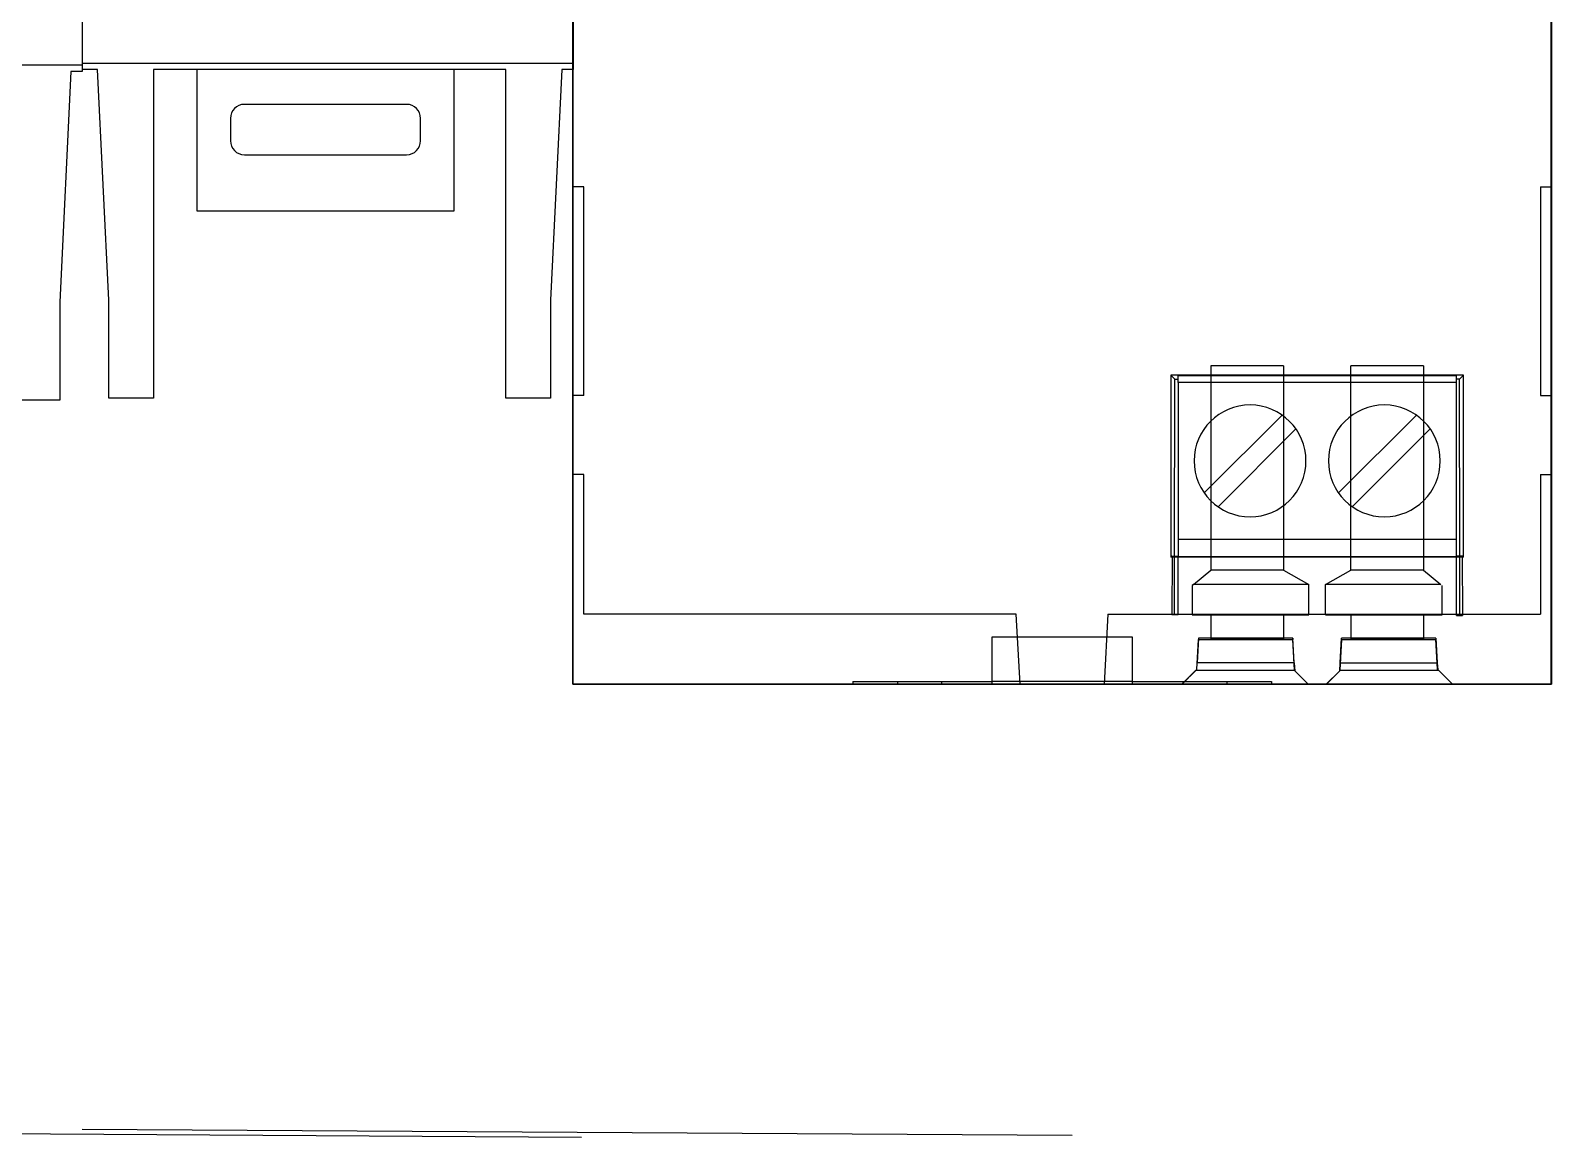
# Model space of a CAD drawing. Header units: inches. Extents: x -13.2 to 36, y -6.6 to 12.8.
# Drawn here: x 23.113 to 25.254, y -0.282 to 1.276 of the extents above; entities that cross this region are included whole.
import ezdxf

# ---------------------------------------------------------------- set-up
doc = ezdxf.new("R2010")
doc.units = ezdxf.units.IN
doc.header["$MEASUREMENT"] = 0
for name, color, linetype in [('Duct', 3, 'Continuous'), ('MAIN-1', 7, 'Continuous'), ('MAIN-2', 7, 'Continuous'), ('PSYMS', 7, 'Continuous'), ('SYMS', 7, 'Continuous')]:
    doc.layers.add(name, color=color, linetype=linetype)

# ---------------------------------------------------------------- blocks, each defined once
blk = doc.blocks.new('FP_FAZ-xxx-1-NA')
for p, q in [((0, 1.6142), (0, -1.5945)), ((0.691, -0.0948), (0.691, -1.5945)), ((0.691, -1.586), (0, -1.586)), ((0.0217, -1.5945), (0, -1.5945)), ((0.0374, -1.9192), (0.0217, -1.5945)), ((0.1004, -1.5945), (0.1004, -2.0571)), ((0.5965, -1.5945), (0.1004, -1.5945)), ((0.1614, -1.5945), (0.1614, -1.7933)), ((0.5236, -1.7933), (0.5236, -1.5945)), ((0.5965, -2.0571), (0.5965, -1.5945)), ((0.6752, -1.5945), (0.6595, -1.9192)), ((0.691, -1.5945), (0.6752, -1.5945)), ((0.4567, -1.6437), (0.2284, -1.6437)), ((0.2087, -1.6634), (0.2087, -1.6949)), ((0.4764, -1.6949), (0.4764, -1.6634)), ((0.2284, -1.7146), (0.4567, -1.7146)), ((0.1614, -1.7933), (0.5236, -1.7933)), ((0.0374, -2.0571), (0.0374, -1.9192)), ((0.6595, -1.9192), (0.6595, -2.0571)), ((0.1004, -2.0571), (0.0374, -2.0571)), ((0.6595, -2.0571), (0.5965, -2.0571))]:
    blk.add_line(p, q)
for centre, start, end in [((0.2284, -1.6634), 90, 180), ((0.4567, -1.6634), 0, 90), ((0.2284, -1.6949), 180, 270), ((0.4567, -1.6949), 270, 0)]:
    blk.add_arc(centre, 0.0197, start, end)
at = {"layer": 'Duct'}
blk.add_line((1.3937, -3.0945), (0, -3.086), dxfattribs=at)
blk = doc.blocks.new('11104663')
at = {"layer": 'MAIN-1'}
for p, q in [((-0.01, 62.3658), (-0.01, 67.4839)), ((1.368, 67.4839), (1.368, 62.3658)), ((-0.0096, 63.7298), (-0.0096, 62.3662)), ((1.3676, 62.3662), (1.3676, 63.7298)), ((0.8322, 62.8008), (0.8378, 62.7952)), ((0.8322, 62.8008), (0.8322, 62.5446)), ((1.2439, 62.8008), (0.8322, 62.8008)), ((0.8373, 62.5462), (0.8378, 62.7952)), ((0.8378, 62.7952), (0.8422, 62.7952)), ((0.8422, 62.8002), (1.2339, 62.8002)), ((0.8422, 62.7902), (0.8422, 62.8002)), ((1.2339, 62.7902), (0.8422, 62.7902)), ((0.8422, 62.7902), (0.8422, 62.5697)), ((1.2339, 62.7902), (1.2339, 62.8002)), ((1.2383, 62.7952), (1.2339, 62.7952)), ((1.2339, 62.5697), (1.2339, 62.7902)), ((1.2383, 62.7952), (1.2439, 62.8008)), ((1.2388, 62.5462), (1.2383, 62.7952)), ((1.2439, 62.5446), (1.2439, 62.8008)), ((0.879, 62.6349), (0.9886, 62.7445)), ((1.068, 62.6349), (1.1776, 62.7445)), ((1.0081, 62.7251), (0.8985, 62.6154)), ((1.1971, 62.7251), (1.0874, 62.6154)), ((0.8422, 62.5697), (0.8422, 62.545)), ((0.8422, 62.5697), (1.2339, 62.5697)), ((1.2339, 62.545), (1.2339, 62.5697)), ((0.8338, 62.5462), (0.8322, 62.5446)), ((1.2439, 62.5446), (0.8322, 62.5446)), ((0.8338, 62.5462), (0.8422, 62.5462)), ((1.2339, 62.545), (0.8422, 62.545)), ((1.2423, 62.5462), (1.2339, 62.5462)), ((1.2439, 62.5446), (1.2423, 62.5462)), ((-0.01, 62.3658), (1.368, 62.3658)), ((-0.0096, 62.3662), (1.3676, 62.3662))]:
    blk.add_line(p, q, dxfattribs=at)
for centre, start, end in [((0.9435, 62.68), 90, 270), ((0.9435, 62.68), 270, 90), ((1.1325, 62.68), 90, 270), ((1.1325, 62.68), 270, 90)]:
    blk.add_arc(centre, 0.0787, start, end, dxfattribs=at)
at = {"layer": 'MAIN-2'}
for p, q in [((-0.01, 63.0658), (-0.01, 63.0658)), ((-0.01, 63.0658), (-0.01, 63.0658)), ((0.0057, 63.0658), (-0.01, 63.0658)), ((-0.01, 63.0658), (-0.01, 63.0658)), ((-0.01, 63.0658), (-0.01, 63.0658)), ((-0.01, 63.0658), (-0.01, 63.0658)), ((-0.01, 63.0658), (-0.01, 63.0658)), ((-0.01, 63.0658), (-0.01, 63.0658)), ((-0.01, 63.0658), (-0.01, 63.0658)), ((-0.01, 63.0658), (-0.01, 63.0658)), ((-0.01, 63.0658), (-0.01, 63.0658)), ((-0.01, 63.0658), (-0.01, 63.0658)), ((-0.01, 63.0658), (-0.01, 63.0658)), ((-0.01, 63.0658), (-0.01, 63.0658)), ((-0.01, 63.0658), (-0.01, 63.0658)), ((-0.01, 63.0658), (-0.01, 63.0658)), ((-0.01, 63.0658), (-0.01, 63.0658)), ((-0.01, 63.0658), (-0.01, 63.0658)), ((-0.01, 63.0658), (-0.01, 63.0658)), ((0.0057, 63.0658), (0.0057, 63.0658)), ((0.0057, 62.7722), (0.0057, 63.0658)), ((0.0057, 63.0658), (0.0057, 63.0658)), ((0.0057, 63.0658), (0.0057, 63.0658)), ((0.0057, 63.0658), (0.0057, 63.0658)), ((0.0057, 63.0658), (0.0057, 63.0658)), ((0.0057, 63.0658), (0.0057, 63.0658)), ((0.0057, 63.0658), (0.0057, 63.0658)), ((0.0057, 63.0658), (0.0057, 63.0658)), ((0.0057, 63.0658), (0.0057, 63.0658)), ((0.0057, 63.0658), (0.0057, 63.0658)), ((0.0057, 63.0658), (0.0057, 63.0658)), ((0.0057, 63.0658), (0.0057, 63.0658)), ((0.0057, 63.0658), (0.0057, 63.0658)), ((0.0057, 63.0658), (0.0057, 63.0658)), ((0.0057, 62.7722), (0.0057, 63.0658)), ((0.0057, 63.0658), (0.0057, 63.0658)), ((0.0057, 63.0658), (0.0057, 63.0658)), ((0.0057, 63.0658), (0.0057, 63.0658)), ((0.0057, 63.0658), (0.0057, 63.0658)), ((1.3522, 63.0658), (1.3522, 63.0658)), ((1.3522, 63.0658), (1.3522, 63.0658)), ((1.3522, 63.0658), (1.3522, 63.0658)), ((1.3522, 63.0658), (1.3522, 63.0658)), ((1.3522, 63.0658), (1.3522, 63.0658)), ((1.3522, 63.0658), (1.3522, 62.7722)), ((1.3522, 63.0658), (1.3522, 63.0658)), ((1.3522, 63.0658), (1.3522, 63.0658)), ((1.3522, 63.0658), (1.3522, 63.0658)), ((1.3522, 63.0658), (1.368, 63.0658)), ((1.3522, 63.0658), (1.3522, 62.7722)), ((1.3522, 63.0658), (1.3522, 63.0658)), ((1.3522, 63.0658), (1.3522, 63.0658)), ((1.3522, 63.0658), (1.3522, 63.0658)), ((1.3522, 63.0658), (1.3522, 63.0658)), ((1.3522, 63.0658), (1.3522, 63.0658)), ((1.3522, 63.0658), (1.3522, 63.0658)), ((1.3522, 63.0658), (1.3522, 63.0658)), ((1.3522, 63.0658), (1.3522, 63.0658)), ((1.3522, 63.0658), (1.3522, 63.0658)), ((1.3522, 63.0658), (1.3522, 63.0658)), ((1.368, 63.0658), (1.368, 63.0658)), ((1.368, 63.0658), (1.368, 63.0658)), ((1.368, 63.0658), (1.368, 63.0658)), ((1.368, 63.0658), (1.368, 63.0658)), ((1.368, 63.0658), (1.368, 63.0658)), ((1.368, 63.0658), (1.368, 63.0658)), ((1.368, 63.0658), (1.368, 63.0658)), ((1.368, 63.0658), (1.368, 63.0658)), ((1.368, 63.0658), (1.368, 63.0658)), ((1.368, 63.0658), (1.368, 63.0658)), ((1.368, 63.0658), (1.368, 63.0658)), ((1.368, 63.0658), (1.368, 63.0658)), ((1.368, 63.0658), (1.368, 63.0658)), ((1.368, 63.0658), (1.368, 63.0658)), ((1.368, 63.0658), (1.368, 63.0658)), ((1.368, 63.0658), (1.368, 63.0658)), ((1.368, 63.0658), (1.368, 63.0658)), ((1.368, 63.0658), (1.368, 63.0658)), ((0.8884, 62.8138), (0.8884, 62.8138)), ((0.9908, 62.8138), (0.8884, 62.8138)), ((0.8884, 62.8138), (0.8884, 62.5264)), ((0.9908, 62.8138), (0.9908, 62.8138)), ((0.9908, 62.8138), (0.9908, 62.5264)), ((1.0853, 62.8138), (1.0853, 62.8138)), ((1.1876, 62.8138), (1.0853, 62.8138)), ((1.0853, 62.5264), (1.0853, 62.8138)), ((1.1876, 62.8138), (1.1876, 62.8138)), ((1.1876, 62.8138), (1.1876, 62.5264)), ((0.8422, 62.7902), (0.8422, 62.7902)), ((1.2339, 62.7902), (1.2339, 62.7902)), ((0.0057, 62.7722), (-0.01, 62.7722)), ((-0.01, 62.7722), (-0.01, 62.7722)), ((-0.01, 62.7722), (-0.01, 62.7722)), ((-0.01, 62.7722), (-0.01, 62.7722)), ((-0.01, 62.7722), (-0.01, 62.7722)), ((-0.01, 62.7722), (-0.01, 62.7722)), ((-0.01, 62.7722), (-0.01, 62.7722)), ((-0.01, 62.7722), (-0.01, 62.7722)), ((-0.01, 62.7722), (-0.01, 62.7722)), ((-0.01, 62.7722), (-0.01, 62.7722)), ((-0.01, 62.7722), (-0.01, 62.7722)), ((-0.01, 62.7722), (-0.01, 62.7722)), ((-0.01, 62.7722), (-0.01, 62.7722)), ((-0.01, 62.7722), (-0.01, 62.7722)), ((-0.01, 62.7722), (-0.01, 62.7722)), ((-0.01, 62.7722), (-0.01, 62.7722)), ((-0.01, 62.7722), (-0.01, 62.7722)), ((-0.01, 62.7722), (-0.01, 62.7722)), ((-0.01, 62.7722), (-0.01, 62.7722)), ((0.0057, 62.7722), (0.0057, 62.7722)), ((0.0057, 62.7722), (0.0057, 62.7722)), ((0.0057, 62.7722), (0.0057, 62.7722)), ((0.0057, 62.7722), (0.0057, 62.7722)), ((0.0057, 62.7722), (0.0057, 62.7722)), ((0.0057, 62.7722), (0.0057, 62.7722)), ((0.0057, 62.7722), (0.0057, 62.7722)), ((0.0057, 62.7722), (0.0057, 62.7722)), ((0.0057, 62.7722), (0.0057, 62.7722)), ((0.0057, 62.7722), (0.0057, 62.7722)), ((0.0057, 62.7722), (0.0057, 62.7722)), ((0.0057, 62.7722), (0.0057, 62.7722)), ((0.0057, 62.7722), (0.0057, 62.7722)), ((0.0057, 62.7722), (0.0057, 62.7722)), ((0.0057, 62.7722), (0.0057, 62.7722)), ((0.0057, 62.7722), (0.0057, 62.7722)), ((0.0057, 62.7722), (0.0057, 62.7722)), ((0.0057, 62.7722), (0.0057, 62.7722)), ((1.3522, 62.7722), (1.3522, 62.7722)), ((1.3522, 62.7722), (1.3522, 62.7722)), ((1.3522, 62.7722), (1.3522, 62.7722)), ((1.3522, 62.7722), (1.3522, 62.7722)), ((1.3522, 62.7722), (1.3522, 62.7722)), ((1.3522, 62.7722), (1.3522, 62.7722)), ((1.3522, 62.7722), (1.3522, 62.7722)), ((1.3522, 62.7722), (1.368, 62.7722)), ((1.3522, 62.7722), (1.3522, 62.7722)), ((1.3522, 62.7722), (1.3522, 62.7722)), ((1.3522, 62.7722), (1.3522, 62.7722)), ((1.3522, 62.7722), (1.3522, 62.7722)), ((1.3522, 62.7722), (1.3522, 62.7722)), ((1.3522, 62.7722), (1.3522, 62.7722)), ((1.3522, 62.7722), (1.3522, 62.7722)), ((1.3522, 62.7722), (1.3522, 62.7722)), ((1.3522, 62.7722), (1.3522, 62.7722)), ((1.3522, 62.7722), (1.3522, 62.7722)), ((1.3522, 62.7722), (1.3522, 62.7722)), ((1.368, 62.7722), (1.368, 62.7722)), ((1.368, 62.7722), (1.368, 62.7722)), ((1.368, 62.7722), (1.368, 62.7722)), ((1.368, 62.7722), (1.368, 62.7722)), ((1.368, 62.7722), (1.368, 62.7722)), ((1.368, 62.7722), (1.368, 62.7722)), ((1.368, 62.7722), (1.368, 62.7722)), ((1.368, 62.7722), (1.368, 62.7722)), ((1.368, 62.7722), (1.368, 62.7722)), ((1.368, 62.7722), (1.368, 62.7722)), ((1.368, 62.7722), (1.368, 62.7722)), ((1.368, 62.7722), (1.368, 62.7722)), ((1.368, 62.7722), (1.368, 62.7722)), ((1.368, 62.7722), (1.368, 62.7722)), ((1.368, 62.7722), (1.368, 62.7722)), ((1.368, 62.7722), (1.368, 62.7722)), ((1.368, 62.7722), (1.368, 62.7722)), ((1.368, 62.7722), (1.368, 62.7722)), ((0.9435, 62.7587), (0.9435, 62.7587)), ((0.9886, 62.7445), (0.9886, 62.7445)), ((1.1325, 62.7587), (1.1325, 62.7587)), ((1.1776, 62.7445), (1.1776, 62.7445)), ((1.0081, 62.7251), (1.0081, 62.7251)), ((1.1971, 62.7251), (1.1971, 62.7251)), ((-0.01, 62.6611), (-0.01, 62.6611)), ((-0.01, 62.6611), (-0.01, 62.6611)), ((-0.01, 62.6611), (-0.01, 62.6611)), ((-0.01, 62.6611), (-0.01, 62.6611)), ((-0.01, 62.6611), (-0.01, 62.6611)), ((-0.01, 62.6611), (-0.01, 62.6611)), ((-0.01, 62.6611), (-0.01, 62.6611)), ((-0.01, 62.6611), (-0.01, 62.6611)), ((-0.01, 62.6611), (-0.01, 62.6611)), ((-0.01, 62.6611), (-0.01, 62.6611)), ((-0.01, 62.6611), (-0.01, 62.6611)), ((-0.01, 62.6611), (-0.01, 62.6611)), ((-0.01, 62.6611), (-0.01, 62.6611)), ((-0.01, 62.6611), (-0.01, 62.6611)), ((-0.01, 62.6611), (-0.01, 62.6611)), ((-0.01, 62.6611), (-0.01, 62.6611)), ((-0.01, 62.6611), (-0.01, 62.6611)), ((-0.01, 62.6611), (-0.01, 62.6611)), ((-0.01, 62.6611), (-0.01, 62.6611)), ((0.0057, 62.6611), (-0.01, 62.6611)), ((0.0057, 62.6611), (0.0057, 62.6611)), ((0.0057, 62.6611), (0.0057, 62.6611)), ((0.0057, 62.6611), (0.0057, 62.6611)), ((0.0057, 62.6611), (0.0057, 62.6611)), ((0.0057, 62.6611), (0.0057, 62.6611)), ((0.0057, 62.6611), (0.0057, 62.6611)), ((0.0057, 62.6611), (0.0057, 62.6611)), ((0.0057, 62.6611), (0.0057, 62.6611)), ((0.0057, 62.6611), (0.0057, 62.6611)), ((0.0057, 62.6611), (0.0057, 62.6611)), ((0.0057, 62.6611), (0.0057, 62.6611)), ((0.0057, 62.6611), (0.0057, 62.6611)), ((0.0057, 62.6611), (0.0057, 62.6611)), ((0.0057, 62.6611), (0.0057, 62.6611)), ((0.0057, 62.6611), (0.0057, 62.6611)), ((0.0057, 62.6611), (0.0057, 62.6611)), ((0.0057, 62.6611), (0.0057, 62.6611)), ((0.0057, 62.6611), (0.0057, 62.6611)), ((0.0057, 62.6611), (0.0057, 62.6611)), ((0.0057, 62.4643), (0.0057, 62.6611)), ((1.3522, 62.6611), (1.3522, 62.6611)), ((1.3522, 62.6611), (1.3522, 62.6611)), ((1.3522, 62.6611), (1.3522, 62.6611)), ((1.3522, 62.6611), (1.3522, 62.6611)), ((1.3522, 62.6611), (1.3522, 62.6611)), ((1.3522, 62.6611), (1.3522, 62.6611)), ((1.3522, 62.6611), (1.3522, 62.6611)), ((1.3522, 62.6611), (1.3522, 62.6611)), ((1.3522, 62.6611), (1.3522, 62.6611)), ((1.3522, 62.6611), (1.3522, 62.6611)), ((1.3522, 62.6611), (1.3522, 62.6611)), ((1.3522, 62.6611), (1.3522, 62.6611)), ((1.3522, 62.6611), (1.3522, 62.6611)), ((1.3522, 62.6611), (1.3522, 62.6611)), ((1.3522, 62.6611), (1.3522, 62.6611)), ((1.3522, 62.6611), (1.3522, 62.6611)), ((1.3522, 62.6611), (1.3522, 62.6611)), ((1.3522, 62.6611), (1.3522, 62.6611)), ((1.3522, 62.6611), (1.3522, 62.6611)), ((1.3522, 62.6611), (1.3522, 62.4643)), ((1.3522, 62.6611), (1.368, 62.6611)), ((1.368, 62.6611), (1.368, 62.6611)), ((1.368, 62.6611), (1.368, 62.6611)), ((1.368, 62.6611), (1.368, 62.6611)), ((1.368, 62.6611), (1.368, 62.6611)), ((1.368, 62.6611), (1.368, 62.6611)), ((1.368, 62.6611), (1.368, 62.6611)), ((1.368, 62.6611), (1.368, 62.6611)), ((1.368, 62.6611), (1.368, 62.6611)), ((1.368, 62.6611), (1.368, 62.6611)), ((1.368, 62.6611), (1.368, 62.6611)), ((1.368, 62.6611), (1.368, 62.6611)), ((1.368, 62.6611), (1.368, 62.6611)), ((1.368, 62.6611), (1.368, 62.6611)), ((1.368, 62.6611), (1.368, 62.6611)), ((1.368, 62.6611), (1.368, 62.6611)), ((1.368, 62.6611), (1.368, 62.6611)), ((1.368, 62.6611), (1.368, 62.6611)), ((1.368, 62.6611), (1.368, 62.6611)), ((1.368, 62.6611), (1.368, 62.6611)), ((0.879, 62.6349), (0.879, 62.6349)), ((1.068, 62.6349), (1.068, 62.6349)), ((0.8985, 62.6154), (0.8985, 62.6154)), ((1.0874, 62.6154), (1.0874, 62.6154)), ((0.9435, 62.6012), (0.9435, 62.6012)), ((1.1325, 62.6012), (1.1325, 62.6012)), ((0.8422, 62.5697), (0.8422, 62.5697)), ((1.2339, 62.5697), (1.2339, 62.5697)), ((0.8338, 62.5462), (0.8336, 62.4634)), ((0.8371, 62.4634), (0.8373, 62.5462)), ((0.8422, 62.4634), (0.8422, 62.545)), ((1.2339, 62.4626), (1.2339, 62.545)), ((1.239, 62.4626), (1.2388, 62.5462)), ((1.2423, 62.5462), (1.2425, 62.4626)), ((0.864, 62.506), (0.8622, 62.5045)), ((0.864, 62.506), (0.8884, 62.5264)), ((1.0262, 62.506), (0.864, 62.506)), ((0.9908, 62.5264), (0.8884, 62.5264)), ((0.9908, 62.5264), (0.8884, 62.5264)), ((0.8884, 62.5264), (0.8884, 62.5264)), ((0.8884, 62.5264), (0.8884, 62.5264)), ((0.9908, 62.5264), (0.9908, 62.5264)), ((0.9908, 62.5264), (0.9908, 62.5264)), ((0.9908, 62.5264), (1.0262, 62.506)), ((1.0262, 62.506), (1.0262, 62.506)), ((1.0262, 62.4634), (1.0262, 62.506)), ((1.0498, 62.506), (1.0853, 62.5264)), ((1.212, 62.506), (1.0498, 62.506)), ((1.0498, 62.4634), (1.0498, 62.506)), ((1.0498, 62.506), (1.0498, 62.506)), ((1.1876, 62.5264), (1.0853, 62.5264)), ((1.1876, 62.5264), (1.0853, 62.5264)), ((1.0853, 62.5264), (1.0853, 62.5264)), ((1.0853, 62.5264), (1.0853, 62.5264)), ((1.1876, 62.5264), (1.1876, 62.5264)), ((1.1876, 62.5264), (1.1876, 62.5264)), ((1.1876, 62.5264), (1.212, 62.506)), ((0.8622, 62.5045), (0.8622, 62.5045)), ((0.8622, 62.5045), (0.8622, 62.4634)), ((1.2138, 62.5045), (1.2138, 62.5045)), ((1.2138, 62.4634), (1.2138, 62.5045)), ((0.0057, 62.4643), (0.0057, 62.4643)), ((0.0057, 62.4643), (0.0057, 62.4643)), ((0.0057, 62.4643), (0.0057, 62.4643)), ((0.0057, 62.4643), (0.0057, 62.4643)), ((0.0057, 62.4643), (0.0057, 62.4643)), ((0.0057, 62.4643), (0.0057, 62.4643)), ((0.0057, 62.4643), (0.0057, 62.4643)), ((0.0057, 62.4643), (0.0057, 62.4643)), ((0.0057, 62.4643), (0.0057, 62.4643)), ((0.0057, 62.4643), (0.0057, 62.4643)), ((0.0057, 62.4643), (0.0057, 62.4643)), ((0.0057, 62.4643), (0.0057, 62.4643)), ((0.0057, 62.4643), (0.0057, 62.4643)), ((0.0057, 62.4643), (0.0057, 62.4643)), ((0.0057, 62.4643), (0.0057, 62.4643)), ((0.0057, 62.4643), (0.0057, 62.4643)), ((0.0057, 62.4643), (0.0057, 62.4643)), ((0.0057, 62.4643), (0.0057, 62.4643)), ((0.0057, 62.4643), (0.0057, 62.4643)), ((0.6144, 62.4643), (0.0057, 62.4643)), ((0.6144, 62.4643), (0.6144, 62.4643)), ((0.6144, 62.4643), (0.6144, 62.4643)), ((0.6144, 62.4643), (0.6144, 62.4643)), ((0.6144, 62.4643), (0.6144, 62.4643)), ((0.6144, 62.4643), (0.6144, 62.4643)), ((0.6144, 62.4643), (0.6144, 62.4643)), ((0.6144, 62.4643), (0.6144, 62.4643)), ((0.6144, 62.4643), (0.6144, 62.4643)), ((0.6144, 62.4643), (0.6144, 62.4643)), ((0.6144, 62.4643), (0.6144, 62.4643)), ((0.6144, 62.4643), (0.6144, 62.4643)), ((0.6144, 62.4643), (0.6144, 62.4643)), ((0.6144, 62.4643), (0.6144, 62.4643)), ((0.6144, 62.4643), (0.6144, 62.4643)), ((0.6144, 62.4643), (0.6144, 62.4643)), ((0.6144, 62.4643), (0.6144, 62.4643)), ((0.6144, 62.4643), (0.6144, 62.4643)), ((0.6144, 62.4643), (0.6144, 62.4643)), ((0.6144, 62.4643), (0.6144, 62.4643)), ((0.6199, 62.3658), (0.6144, 62.4643)), ((0.7435, 62.4643), (0.738, 62.3658)), ((0.7435, 62.4643), (0.7435, 62.4643)), ((0.7435, 62.4643), (0.7435, 62.4643)), ((0.7435, 62.4643), (1.3522, 62.4643)), ((0.7435, 62.4643), (0.7435, 62.4643)), ((0.7435, 62.4643), (0.7435, 62.4643)), ((0.7435, 62.4643), (0.7435, 62.4643)), ((0.7435, 62.4643), (0.7435, 62.4643)), ((0.7435, 62.4643), (0.7435, 62.4643)), ((0.7435, 62.4643), (0.7435, 62.4643)), ((0.7435, 62.4643), (0.7435, 62.4643)), ((0.7435, 62.4643), (0.7435, 62.4643)), ((0.7435, 62.4643), (0.7435, 62.4643)), ((0.7435, 62.4643), (0.7435, 62.4643)), ((0.7435, 62.4643), (0.7435, 62.4643)), ((0.7435, 62.4643), (0.7435, 62.4643)), ((0.7435, 62.4643), (0.7435, 62.4643)), ((0.7435, 62.4643), (0.7435, 62.4643)), ((0.7435, 62.4643), (0.7435, 62.4643)), ((0.7435, 62.4643), (0.7435, 62.4643)), ((0.7435, 62.4643), (0.7435, 62.4643)), ((0.8422, 62.4634), (0.8336, 62.4634)), ((0.8422, 62.4634), (0.8422, 62.4634)), ((0.8622, 62.4634), (1.0262, 62.4634)), ((0.8622, 62.4634), (0.8622, 62.4634)), ((0.8884, 62.4634), (0.8884, 62.4292)), ((0.8884, 62.4634), (0.8884, 62.4634)), ((0.9908, 62.4634), (0.9908, 62.4634)), ((0.9908, 62.4634), (0.9908, 62.4292)), ((1.0262, 62.4634), (1.0262, 62.4634)), ((1.0498, 62.4634), (1.2138, 62.4634)), ((1.0498, 62.4634), (1.0498, 62.4634)), ((1.0853, 62.4634), (1.0853, 62.4634)), ((1.0853, 62.4634), (1.0853, 62.4292)), ((1.1876, 62.4634), (1.1876, 62.4634)), ((1.1876, 62.4634), (1.1876, 62.4292)), ((1.2138, 62.4634), (1.2138, 62.4634)), ((1.3522, 62.4643), (1.3522, 62.4643)), ((1.3522, 62.4643), (1.3522, 62.4643)), ((1.3522, 62.4643), (1.3522, 62.4643)), ((1.3522, 62.4643), (1.3522, 62.4643)), ((1.3522, 62.4643), (1.3522, 62.4643)), ((1.3522, 62.4643), (1.3522, 62.4643)), ((1.3522, 62.4643), (1.3522, 62.4643)), ((1.3522, 62.4643), (1.3522, 62.4643)), ((1.3522, 62.4643), (1.3522, 62.4643)), ((1.3522, 62.4643), (1.3522, 62.4643)), ((1.3522, 62.4643), (1.3522, 62.4643)), ((1.3522, 62.4643), (1.3522, 62.4643)), ((1.3522, 62.4643), (1.3522, 62.4643)), ((1.3522, 62.4643), (1.3522, 62.4643)), ((1.3522, 62.4643), (1.3522, 62.4643)), ((1.3522, 62.4643), (1.3522, 62.4643)), ((1.3522, 62.4643), (1.3522, 62.4643)), ((1.3522, 62.4643), (1.3522, 62.4643)), ((1.3522, 62.4643), (1.3522, 62.4643)), ((1.2339, 62.4626), (1.239, 62.4626)), ((1.2339, 62.4626), (1.2425, 62.4626)), ((1.2425, 62.4626), (1.239, 62.4626)), ((0.5806, 62.3658), (0.5806, 62.4325)), ((0.5806, 62.4325), (0.7774, 62.4325)), ((0.7774, 62.4325), (0.7774, 62.3658)), ((0.8685, 62.3866), (0.8708, 62.4288)), ((0.8708, 62.4305), (0.8689, 62.396)), ((1.0039, 62.4305), (0.8708, 62.4305)), ((0.8708, 62.4305), (0.8708, 62.4288)), ((0.8708, 62.4288), (1.0039, 62.4288)), ((0.9908, 62.4301), (0.8884, 62.4301)), ((0.8884, 62.4292), (0.9908, 62.4292)), ((1.0057, 62.396), (1.0039, 62.4305)), ((1.0039, 62.4305), (1.0039, 62.4288)), ((1.0062, 62.3855), (1.0039, 62.4288)), ((1.0722, 62.4288), (1.0698, 62.3855)), ((1.0703, 62.396), (1.0722, 62.4305)), ((1.2052, 62.4305), (1.0722, 62.4305)), ((1.0722, 62.4288), (1.0722, 62.4305)), ((1.0722, 62.4288), (1.2052, 62.4288)), ((1.1876, 62.4301), (1.0853, 62.4301)), ((1.0853, 62.4292), (1.1876, 62.4292)), ((1.2052, 62.4305), (1.2071, 62.396)), ((1.2052, 62.4305), (1.2052, 62.4288)), ((1.2075, 62.3866), (1.2052, 62.4288)), ((0.8684, 62.3866), (0.8476, 62.3658)), ((0.8477, 62.3658), (0.8674, 62.3855)), ((0.8674, 62.3855), (0.8685, 62.3866)), ((0.8674, 62.3855), (1.0062, 62.3855)), ((0.8684, 62.3866), (0.8689, 62.396)), ((0.8684, 62.3866), (0.8685, 62.3866)), ((1.0057, 62.396), (0.8689, 62.396)), ((1.0057, 62.396), (1.0064, 62.3847)), ((1.0063, 62.3847), (1.0062, 62.3855)), ((1.0064, 62.3847), (1.0063, 62.3847)), ((1.0063, 62.3847), (1.0251, 62.3658)), ((1.0252, 62.3658), (1.0064, 62.3847)), ((1.0508, 62.3658), (1.0697, 62.3847)), ((1.051, 62.3658), (1.0698, 62.3847)), ((1.0697, 62.3847), (1.0703, 62.396)), ((1.0697, 62.3847), (1.0698, 62.3847)), ((1.0698, 62.3855), (1.2087, 62.3855)), ((1.0698, 62.3855), (1.0698, 62.3847)), ((1.0703, 62.396), (1.2071, 62.396)), ((1.2071, 62.396), (1.2076, 62.3866)), ((1.2076, 62.3866), (1.2075, 62.3866)), ((1.2075, 62.3866), (1.2087, 62.3855)), ((1.2076, 62.3866), (1.2285, 62.3658)), ((1.2087, 62.3855), (1.2283, 62.3658)), ((-0.01, 62.3658), (-0.01, 62.3658)), ((-0.01, 62.3658), (-0.01, 62.3658)), ((-0.01, 62.3658), (-0.01, 62.3658)), ((-0.01, 62.3658), (-0.01, 62.3658)), ((-0.01, 62.3658), (-0.01, 62.3658)), ((-0.01, 62.3658), (-0.01, 62.3658)), ((-0.01, 62.3658), (-0.01, 62.3658)), ((-0.01, 62.3658), (-0.01, 62.3658)), ((-0.01, 62.3658), (-0.01, 62.3658)), ((-0.01, 62.3658), (-0.01, 62.3658)), ((-0.01, 62.3658), (-0.01, 62.3658)), ((-0.01, 62.3658), (-0.01, 62.3658)), ((-0.01, 62.3658), (-0.01, 62.3658)), ((-0.01, 62.3658), (-0.01, 62.3658)), ((-0.01, 62.3658), (-0.01, 62.3658)), ((-0.01, 62.3658), (-0.01, 62.3658)), ((-0.01, 62.3658), (-0.01, 62.3658)), ((-0.01, 62.3658), (-0.01, 62.3658)), ((-0.01, 62.3658), (-0.01, 62.3658)), ((-0.01, 62.3658), (-0.01, 62.3658)), ((-0.0096, 62.3662), (-0.0096, 62.3662)), ((0.3841, 62.3698), (0.3842, 62.3698)), ((0.3841, 62.3698), (0.3841, 62.3658)), ((0.3842, 62.3698), (0.5092, 62.3698)), ((0.3842, 62.3698), (0.3842, 62.3658)), ((0.4471, 62.3698), (0.4471, 62.3658)), ((0.4471, 62.3698), (0.4471, 62.3658)), ((0.5092, 62.3698), (0.5806, 62.3698)), ((0.5092, 62.3698), (0.5092, 62.3698)), ((0.5092, 62.3698), (0.5092, 62.3658)), ((0.5092, 62.3698), (0.5092, 62.3658)), ((0.7774, 62.3698), (0.5806, 62.3698)), ((0.5806, 62.3658), (0.5806, 62.3658)), ((0.6199, 62.3658), (0.6199, 62.3658)), ((0.6199, 62.3658), (0.6199, 62.3658)), ((0.6199, 62.3658), (0.6199, 62.3658)), ((0.6199, 62.3658), (0.6199, 62.3658)), ((0.6199, 62.3658), (0.6199, 62.3658)), ((0.6199, 62.3658), (0.6199, 62.3658)), ((0.6199, 62.3658), (0.6199, 62.3658)), ((0.6199, 62.3658), (0.6199, 62.3658)), ((0.6199, 62.3658), (0.6199, 62.3658)), ((0.6199, 62.3658), (0.6199, 62.3658)), ((0.6199, 62.3658), (0.6199, 62.3658)), ((0.6199, 62.3658), (0.6199, 62.3658)), ((0.6199, 62.3658), (0.6199, 62.3658)), ((0.6199, 62.3658), (0.6199, 62.3658)), ((0.6199, 62.3658), (0.6199, 62.3658)), ((0.6199, 62.3658), (0.6199, 62.3658)), ((0.6199, 62.3658), (0.6199, 62.3658)), ((0.6199, 62.3658), (0.6199, 62.3658)), ((0.6199, 62.3658), (0.6199, 62.3658)), ((0.738, 62.3658), (0.738, 62.3658)), ((0.738, 62.3658), (0.738, 62.3658)), ((0.738, 62.3658), (0.738, 62.3658)), ((0.738, 62.3658), (0.738, 62.3658)), ((0.738, 62.3658), (0.738, 62.3658)), ((0.738, 62.3658), (0.738, 62.3658)), ((0.738, 62.3658), (0.738, 62.3658)), ((0.738, 62.3658), (0.738, 62.3658)), ((0.738, 62.3658), (0.738, 62.3658)), ((0.738, 62.3658), (0.738, 62.3658)), ((0.738, 62.3658), (0.738, 62.3658)), ((0.738, 62.3658), (0.738, 62.3658)), ((0.738, 62.3658), (0.738, 62.3658)), ((0.738, 62.3658), (0.738, 62.3658)), ((0.738, 62.3658), (0.738, 62.3658)), ((0.738, 62.3658), (0.738, 62.3658)), ((0.738, 62.3658), (0.738, 62.3658)), ((0.738, 62.3658), (0.738, 62.3658)), ((0.738, 62.3658), (0.738, 62.3658)), ((0.7774, 62.3698), (0.8487, 62.3698)), ((0.7774, 62.3658), (0.7774, 62.3658)), ((0.8487, 62.3698), (0.8487, 62.3658)), ((0.8487, 62.3698), (0.8487, 62.3658)), ((0.8487, 62.3698), (0.8487, 62.3698)), ((0.8487, 62.3698), (0.9738, 62.3698)), ((0.9108, 62.3698), (0.9108, 62.3658)), ((0.9109, 62.3698), (0.9109, 62.3658)), ((0.9738, 62.3698), (0.9738, 62.3658)), ((0.9738, 62.3698), (0.9738, 62.3658)), ((0.9738, 62.3698), (0.9738, 62.3698)), ((1.3676, 62.3662), (1.3676, 62.3662)), ((1.368, 62.3658), (1.368, 62.3658)), ((1.368, 62.3658), (1.368, 62.3658)), ((1.368, 62.3658), (1.368, 62.3658)), ((1.368, 62.3658), (1.368, 62.3658)), ((1.368, 62.3658), (1.368, 62.3658)), ((1.368, 62.3658), (1.368, 62.3658)), ((1.368, 62.3658), (1.368, 62.3658)), ((1.368, 62.3658), (1.368, 62.3658)), ((1.368, 62.3658), (1.368, 62.3658)), ((1.368, 62.3658), (1.368, 62.3658)), ((1.368, 62.3658), (1.368, 62.3658)), ((1.368, 62.3658), (1.368, 62.3658)), ((1.368, 62.3658), (1.368, 62.3658)), ((1.368, 62.3658), (1.368, 62.3658)), ((1.368, 62.3658), (1.368, 62.3658)), ((1.368, 62.3658), (1.368, 62.3658)), ((1.368, 62.3658), (1.368, 62.3658)), ((1.368, 62.3658), (1.368, 62.3658)), ((1.368, 62.3658), (1.368, 62.3658)), ((1.368, 62.3658), (1.368, 62.3658))]:
    blk.add_line(p, q, dxfattribs=at)

msp = doc.modelspace()

# ---------------------------------------------------------------- block references
at = {"layer": 'PSYMS'}
for p in [(22.49437, 2.81277), (23.18532, 2.81554)]:
    msp.add_blockref('FP_FAZ-xxx-1-NA', p, dxfattribs=at)
at = {"layer": 'SYMS'}
msp.add_blockref('11104663', (23.88589, -62.00977), dxfattribs=at)

doc.saveas('drawing.dxf')
